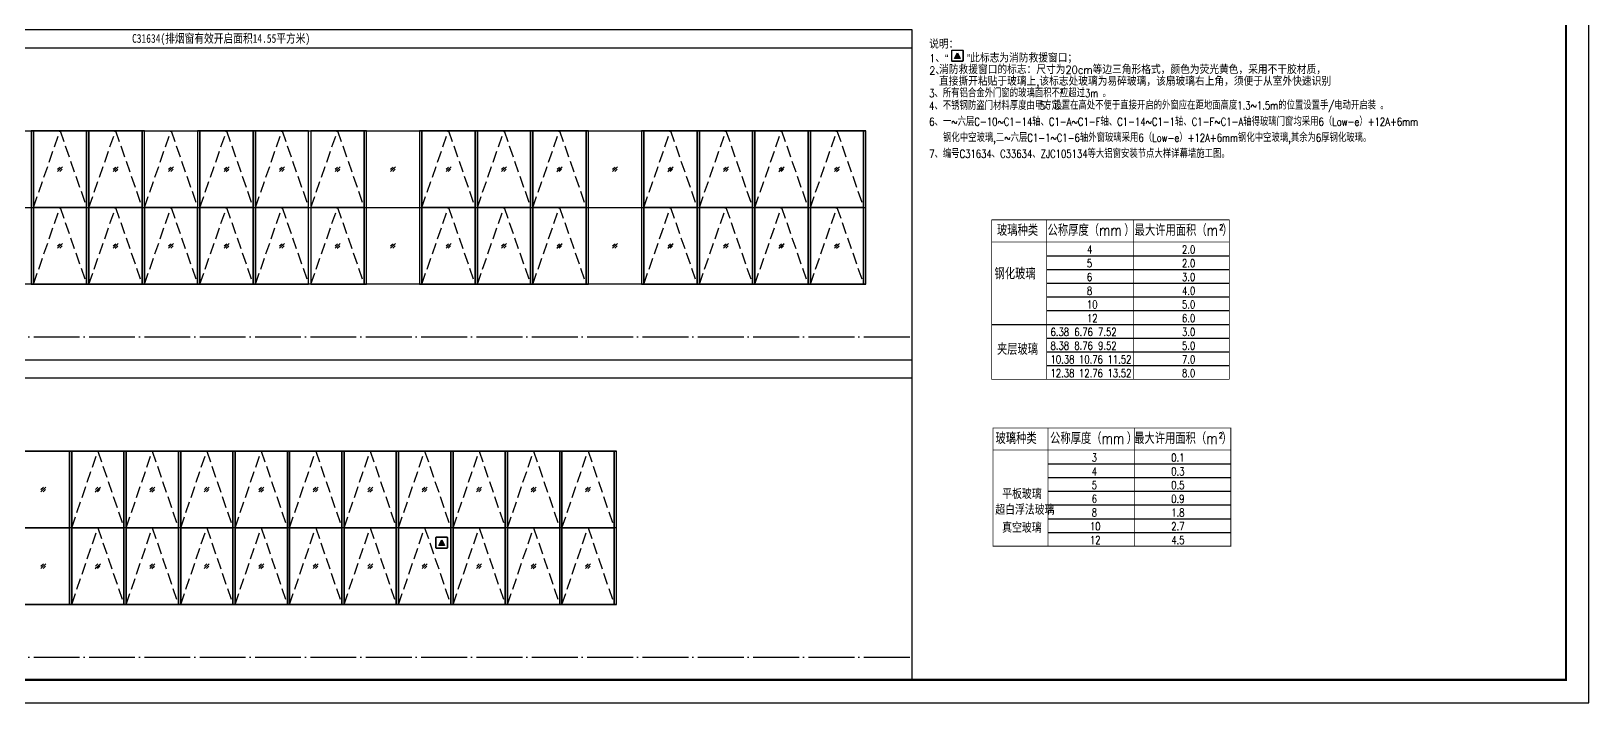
# Model space of a CAD drawing. Extents: x 6843040 to 15500510, y -6507076 to -4940511.
# Drawn here: x 7647852 to 7681912, y -6262272 to -6247599 of the extents above; entities that cross this region are included whole.
import ezdxf

# ---------------------------------------------------------------- set-up
doc = ezdxf.new("R2010")
doc.units = 0
doc.header["$LTSCALE"] = 1000
doc.header["$MEASUREMENT"] = 0
doc.linetypes.add('DASH', pattern=[0.35, 0.25, -0.1])
doc.linetypes.add('DOTE', pattern=[2.42, 2, -0.2, 0.02, -0.2])
for name, color, linetype in [('2-WALL-SOLID', 253, 'Continuous'), ('DIM_LEAD', 3, 'Continuous'), ('DOTE', 8, 'DOTE'), ('E_LINE_2', 40, 'Continuous'), ('E_LINE_3', 7, 'Continuous'), ('E_LINE_6', 11, 'Continuous'), ('PUB_HATCH', 8, 'Continuous'), ('PUB_TEXT', 7, 'Continuous'), ('PUB_TITLE', 4, 'Continuous'), ('TEXT', 7, 'Continuous'), ('WALL', 1, 'Continuous'), ('WINDOW', 4, 'Continuous')]:
    doc.layers.add(name, color=color, linetype=linetype)
doc.styles.add('-宋体', font='', dxfattribs={"width": 0.8})
doc.styles.add('_HZTXT', font='SIMPLEX', dxfattribs={"width": 0.9, "bigfont": 'HZTXT'})
doc.styles.get('-宋体').set_extended_font_data('SimSun')

# ---------------------------------------------------------------- blocks, each defined once
blk = doc.blocks.new('消防救援标志')
at = {"layer": 'WALL'}
blk.add_hatch(color=256, dxfattribs=at).paths.add_polyline_path([(13378845, 1069457.5), (13377845, 1069457.5), (13378345, 1070457.5)])
for points in [[(13377445, 1070957.5), (13379245, 1070957.5, -0.41421356), (13379345, 1070857.5), (13379345, 1069057.5, -0.41421356), (13379245, 1068957.5), (13377445, 1068957.5, -0.41421356), (13377345, 1069057.5), (13377345, 1070857.5, -0.41421356)], [(13377445, 1070932.5), (13379245, 1070932.5, -0.41421356), (13379320, 1070857.5), (13379320, 1069057.5, -0.41421356), (13379245, 1068982.5), (13377445, 1068982.5, -0.41421356), (13377370, 1069057.5), (13377370, 1070857.5, -0.41421356)]]:
    blk.add_lwpolyline(points, format="xyb", close=True)
blk.add_lwpolyline([(13378845, 1069457.5), (13377845, 1069457.5), (13378345, 1070457.5)], close=True, dxfattribs=at)
blk = doc.blocks.new('DSX')
at = {"layer": '2-WALL-SOLID'}
for p, q in [((503975789, 2501645805), (503975844, 2501645857)), ((503975790, 2501645829), (503975818, 2501645854)), ((503975813, 2501645805), (503975840, 2501645831))]:
    blk.add_line(p, q, dxfattribs=at)

msp = doc.modelspace()

# ---------------------------------------------------------------- linework, layer by layer
at = {"layer": 'DOTE', "linetype": 'DOTE', "ltscale": 0.5}
for p, q in [((7623712.5, -6254275), (7667106.5, -6254275)), ((7623712.5, -6261271.4), (7667106.5, -6261271.4))]:
    msp.add_line(p, q, dxfattribs=at)
at = {"layer": 'E_LINE_2'}
msp.add_lwpolyline([(7660650.3, -6260121.4), (7660650.3, -6256771.4)], dxfattribs=at)
at = {"layer": 'E_LINE_3'}
for points in [[(7627250.3, -6256771.4), (7660650.3, -6256771.4)], [(7660650.3, -6260121.4), (7627250.3, -6260121.4)]]:
    msp.add_lwpolyline(points, dxfattribs=at)
at = {"layer": 'E_LINE_6'}
for points in [[(7647902.2, -6249775), (7647852.2, -6249775), (7647852.2, -6253125), (7647902.2, -6253125)], [(7649115.7, -6249775), (7649065.7, -6249775), (7649065.7, -6253125), (7649115.7, -6253125)], [(7650329.1, -6249775), (7650279.1, -6249775), (7650279.1, -6253125), (7650329.1, -6253125)], [(7651542.6, -6249775), (7651492.6, -6249775), (7651492.6, -6253125), (7651542.6, -6253125)], [(7652756, -6249775), (7652706, -6249775), (7652706, -6253125), (7652756, -6253125)], [(7655183, -6249775), (7655133, -6249775), (7655133, -6253125), (7655183, -6253125)], [(7656396.4, -6249775), (7656346.4, -6249775), (7656346.4, -6253125), (7656396.4, -6253125)], [(7657609.9, -6249775), (7657559.9, -6249775), (7657559.9, -6253125), (7657609.9, -6253125)], [(7658823.3, -6249775), (7658773.3, -6249775), (7658773.3, -6253125), (7658823.3, -6253125)], [(7660036.8, -6249775), (7659986.8, -6249775), (7659986.8, -6253125), (7660036.8, -6253125)], [(7661250.3, -6249775), (7661200.3, -6249775), (7661200.3, -6253125), (7661250.3, -6253125)], [(7662463.7, -6249775), (7662413.7, -6249775), (7662413.7, -6253125), (7662463.7, -6253125)], [(7663677.2, -6249775), (7663627.2, -6249775), (7663627.2, -6253125), (7663677.2, -6253125)], [(7664890.6, -6249775), (7664840.6, -6249775), (7664840.6, -6253125), (7664890.6, -6253125)], [(7666104.1, -6249775), (7666054.1, -6249775), (7666054.1, -6253125), (7666104.1, -6253125)], [(7648739.6, -6256771.4), (7648689.6, -6256771.4), (7648689.6, -6260121.4), (7648739.6, -6260121.4)], [(7649930.7, -6256771.4), (7649880.7, -6256771.4), (7649880.7, -6260121.4), (7649930.7, -6260121.4)], [(7651121.7, -6256771.4), (7651071.7, -6256771.4), (7651071.7, -6260121.4), (7651121.7, -6260121.4)], [(7652312.8, -6256771.4), (7652262.8, -6256771.4), (7652262.8, -6260121.4), (7652312.8, -6260121.4)], [(7653503.9, -6256771.4), (7653453.9, -6256771.4), (7653453.9, -6260121.4), (7653503.9, -6260121.4)], [(7654695, -6256771.4), (7654645, -6256771.4), (7654645, -6260121.4), (7654695, -6260121.4)], [(7655886, -6256771.4), (7655836, -6256771.4), (7655836, -6260121.4), (7655886, -6260121.4)], [(7657077.1, -6256771.4), (7657027.1, -6256771.4), (7657027.1, -6260121.4), (7657077.1, -6260121.4)], [(7658268.2, -6256771.4), (7658218.2, -6256771.4), (7658218.2, -6260121.4), (7658268.2, -6260121.4)], [(7659459.2, -6256771.4), (7659409.2, -6256771.4), (7659409.2, -6260121.4), (7659459.2, -6260121.4)], [(7660650.3, -6256771.4), (7660600.3, -6256771.4), (7660600.3, -6260121.4), (7660650.3, -6260121.4)]]:
    msp.add_lwpolyline(points, close=True, dxfattribs=at)
at = {"layer": 'PUB_TITLE', "linetype": 'ByBlock'}
for p, q in [((7623712.5, -6247964.4), (7667106.5, -6247964.4)), ((7623712.5, -6254775.1), (7667106.5, -6254775.1)), ((7623712.5, -6255175.1), (7667106.5, -6255175.1))]:
    msp.add_line(p, q, dxfattribs=at)
at = {"layer": 'PUB_TITLE'}
for p, q in [((7670054.6, -6252503.3), (7674054.8, -6252503.3)), ((7670054.6, -6252803.3), (7674054.8, -6252803.3)), ((7670054.6, -6253103.3), (7674054.8, -6253103.3)), ((7670054.6, -6253403.3), (7674054.8, -6253403.3)), ((7670054.6, -6253703.3), (7674054.8, -6253703.3)), ((7668854.2, -6254003.3), (7674054.8, -6254003.3)), ((7670054.6, -6254003.3), (7674054.8, -6254003.3)), ((7670054.6, -6254303.3), (7674054.8, -6254303.3)), ((7670054.6, -6254603.3), (7674054.8, -6254603.3)), ((7670054.6, -6254903.3), (7674054.8, -6254903.3)), ((7670084.1, -6257049.5), (7674084.1, -6257049.5)), ((7670084.1, -6257349.5), (7674084.1, -6257349.5)), ((7670084.1, -6257649.5), (7674084.1, -6257649.5)), ((7670084.1, -6257949.5), (7674084.1, -6257949.5)), ((7670084.1, -6258249.5), (7674084.1, -6258249.5)), ((7670084.1, -6258549.5), (7674084.1, -6258549.5))]:
    msp.add_line(p, q, dxfattribs=at)
msp.add_lwpolyline([(7622462.5, -6262271.5), (7681912.5, -6262271.5), (7681912.5, -6220221.5), (7622462.5, -6220221.5)], close=True, dxfattribs=at)
at = {"layer": 'PUB_TITLE', "const_width": 50}
msp.add_lwpolyline([(7623712.5, -6261771.5), (7681412.5, -6261771.5), (7681412.5, -6220721.5), (7623712.5, -6220721.5)], close=True, dxfattribs=at)
at = {"layer": 'PUB_TITLE', "linetype": 'ByBlock'}
msp.add_lwpolyline([(7623712.5, -6247564.4), (7667106.5, -6247564.4), (7667106.5, -6261771.5)], dxfattribs=at)
at = {"layer": 'PUB_TITLE', "const_width": 15}
for points in [[(7668854.2, -6251720.1), (7668854.2, -6255203.3), (7674054.2, -6255203.3)], [(7674054.2, -6251720.1), (7668854.2, -6251720.1)], [(7670054.2, -6255203.3), (7670054.2, -6251720.1)], [(7671954.2, -6255203.3), (7671954.2, -6251720.1)], [(7674054.2, -6255203.3), (7674054.2, -6251720.1)], [(7668854.2, -6252203.3), (7674054.8, -6252203.3)], [(7674084.1, -6258849.5), (7668884.1, -6258849.5), (7668884.1, -6256266.3), (7674084.1, -6256266.3), (7674084.1, -6258849.5)], [(7670084.1, -6258849.5), (7670084.1, -6256266.3)], [(7671984.1, -6258849.5), (7671984.1, -6256266.3)], [(7668884.1, -6256749.5), (7674084.1, -6256749.5)]]:
    msp.add_lwpolyline(points, dxfattribs=at)
at = {"layer": 'WINDOW'}
for points in [[(7634504.1, -6249775), (7666104.1, -6249775)], [(7634504.1, -6251450), (7666104.1, -6251450)], [(7666104.1, -6253125), (7634504.1, -6253125)], [(7660650.3, -6258446.4), (7627250.3, -6258446.4)]]:
    msp.add_lwpolyline(points, dxfattribs=at)
for points in [[(7647902.2, -6251450), (7649065.7, -6251450), (7649065.7, -6249775), (7647902.2, -6249775)], [(7649115.7, -6251450), (7650279.1, -6251450), (7650279.1, -6249775), (7649115.7, -6249775)], [(7651542.6, -6251450), (7652706, -6251450), (7652706, -6249775), (7651542.6, -6249775)], [(7652756, -6251450), (7653919.5, -6251450), (7653919.5, -6249775), (7652756, -6249775)], [(7653969.5, -6251450), (7655133, -6251450), (7655133, -6249775), (7653969.5, -6249775)], [(7656396.4, -6251450), (7657559.9, -6251450), (7657559.9, -6249775), (7656396.4, -6249775)], [(7657609.9, -6251450), (7658773.3, -6251450), (7658773.3, -6249775), (7657609.9, -6249775)], [(7658823.3, -6251450), (7659986.8, -6251450), (7659986.8, -6249775), (7658823.3, -6249775)], [(7661250.3, -6251450), (7662413.7, -6251450), (7662413.7, -6249775), (7661250.3, -6249775)], [(7662463.7, -6251450), (7663627.2, -6251450), (7663627.2, -6249775), (7662463.7, -6249775)], [(7663677.2, -6251450), (7664840.6, -6251450), (7664840.6, -6249775), (7663677.2, -6249775)], [(7664890.6, -6251450), (7666054.1, -6251450), (7666054.1, -6249775), (7664890.6, -6249775)], [(7647902.2, -6253125), (7649065.7, -6253125), (7649065.7, -6251450), (7647902.2, -6251450)], [(7649115.7, -6253125), (7650279.1, -6253125), (7650279.1, -6251450), (7649115.7, -6251450)], [(7650329.1, -6253125), (7651492.6, -6253125), (7651492.6, -6251450), (7650329.1, -6251450)], [(7651542.6, -6253125), (7652706, -6253125), (7652706, -6251450), (7651542.6, -6251450)], [(7652756, -6253125), (7653919.5, -6253125), (7653919.5, -6251450), (7652756, -6251450)], [(7653969.5, -6253125), (7655133, -6253125), (7655133, -6251450), (7653969.5, -6251450)], [(7656396.4, -6253125), (7657559.9, -6253125), (7657559.9, -6251450), (7656396.4, -6251450)], [(7657609.9, -6253125), (7658773.3, -6253125), (7658773.3, -6251450), (7657609.9, -6251450)], [(7658823.3, -6253125), (7659986.8, -6253125), (7659986.8, -6251450), (7658823.3, -6251450)], [(7661250.3, -6253125), (7662413.7, -6253125), (7662413.7, -6251450), (7661250.3, -6251450)], [(7662463.7, -6253125), (7663627.2, -6253125), (7663627.2, -6251450), (7662463.7, -6251450)], [(7663677.2, -6253125), (7664840.6, -6253125), (7664840.6, -6251450), (7663677.2, -6251450)], [(7664890.6, -6253125), (7666054.1, -6253125), (7666054.1, -6251450), (7664890.6, -6251450)], [(7647548.5, -6258446.4), (7648689.6, -6258446.4), (7648689.6, -6256771.4), (7647548.5, -6256771.4)], [(7648739.6, -6258446.4), (7649880.7, -6258446.4), (7649880.7, -6256771.4), (7648739.6, -6256771.4)], [(7649930.7, -6258446.4), (7651071.7, -6258446.4), (7651071.7, -6256771.4), (7649930.7, -6256771.4)], [(7651121.7, -6258446.4), (7652262.8, -6258446.4), (7652262.8, -6256771.4), (7651121.7, -6256771.4)], [(7652312.8, -6258446.4), (7653453.9, -6258446.4), (7653453.9, -6256771.4), (7652312.8, -6256771.4)], [(7653503.9, -6258446.4), (7654645, -6258446.4), (7654645, -6256771.4), (7653503.9, -6256771.4)], [(7654695, -6258446.4), (7655836, -6258446.4), (7655836, -6256771.4), (7654695, -6256771.4)], [(7655886, -6258446.4), (7657027.1, -6258446.4), (7657027.1, -6256771.4), (7655886, -6256771.4)], [(7657077.1, -6258446.4), (7658218.2, -6258446.4), (7658218.2, -6256771.4), (7657077.1, -6256771.4)], [(7658268.2, -6258446.4), (7659409.2, -6258446.4), (7659409.2, -6256771.4), (7658268.2, -6256771.4)], [(7659459.2, -6258446.4), (7660600.3, -6258446.4), (7660600.3, -6256771.4), (7659459.2, -6256771.4)], [(7647548.5, -6260121.4), (7648689.6, -6260121.4), (7648689.6, -6258446.4), (7647548.5, -6258446.4)], [(7648739.6, -6260121.4), (7649880.7, -6260121.4), (7649880.7, -6258446.4), (7648739.6, -6258446.4)], [(7649930.7, -6260121.4), (7651071.7, -6260121.4), (7651071.7, -6258446.4), (7649930.7, -6258446.4)], [(7651121.7, -6260121.4), (7652262.8, -6260121.4), (7652262.8, -6258446.4), (7651121.7, -6258446.4)], [(7652312.8, -6260121.4), (7653453.9, -6260121.4), (7653453.9, -6258446.4), (7652312.8, -6258446.4)], [(7653503.9, -6260121.4), (7654645, -6260121.4), (7654645, -6258446.4), (7653503.9, -6258446.4)], [(7654695, -6260121.4), (7655836, -6260121.4), (7655836, -6258446.4), (7654695, -6258446.4)], [(7655886, -6260121.4), (7657027.1, -6260121.4), (7657027.1, -6258446.4), (7655886, -6258446.4)], [(7657077.1, -6260121.4), (7658218.2, -6260121.4), (7658218.2, -6258446.4), (7657077.1, -6258446.4)], [(7658268.2, -6260121.4), (7659409.2, -6260121.4), (7659409.2, -6258446.4), (7658268.2, -6258446.4)], [(7659459.2, -6260121.4), (7660600.3, -6260121.4), (7660600.3, -6258446.4), (7659459.2, -6258446.4)]]:
    msp.add_lwpolyline(points, close=True, dxfattribs=at)
at = {"layer": 'WINDOW', "color": 8, "linetype": 'DASH'}
for points in [[(7647902.2, -6251450), (7648483.9, -6249775), (7649065.7, -6251450)], [(7649115.7, -6251450), (7649697.4, -6249775), (7650279.1, -6251450)], [(7650329.1, -6251450), (7650910.8, -6249775), (7651492.6, -6251450)], [(7651542.6, -6251450), (7652124.3, -6249775), (7652706, -6251450)], [(7651542.6, -6251450), (7652124.3, -6249775), (7652706, -6251450)], [(7652756, -6251450), (7653337.8, -6249775), (7653919.5, -6251450)], [(7653969.5, -6251450), (7654551.2, -6249775), (7655133, -6251450)], [(7656396.4, -6251450), (7656978.1, -6249775), (7657559.9, -6251450)], [(7657609.9, -6251450), (7658191.6, -6249775), (7658773.3, -6251450)], [(7658823.3, -6251450), (7659405.1, -6249775), (7659986.8, -6251450)], [(7661250.3, -6251450), (7661832, -6249775), (7662413.7, -6251450)], [(7662463.7, -6251450), (7663045.5, -6249775), (7663627.2, -6251450)], [(7663677.2, -6251450), (7664258.9, -6249775), (7664840.6, -6251450)], [(7664890.6, -6251450), (7665472.4, -6249775), (7666054.1, -6251450)], [(7647902.2, -6253125), (7648483.9, -6251450), (7649065.7, -6253125)], [(7649115.7, -6253125), (7649697.4, -6251450), (7650279.1, -6253125)], [(7650329.1, -6253125), (7650910.8, -6251450), (7651492.6, -6253125)], [(7651542.6, -6253125), (7652124.3, -6251450), (7652706, -6253125)], [(7652756, -6253125), (7653337.8, -6251450), (7653919.5, -6253125)], [(7653969.5, -6253125), (7654551.2, -6251450), (7655133, -6253125)], [(7656396.4, -6253125), (7656978.1, -6251450), (7657559.9, -6253125)], [(7657609.9, -6253125), (7658191.6, -6251450), (7658773.3, -6253125)], [(7658823.3, -6253125), (7659405.1, -6251450), (7659986.8, -6253125)], [(7661250.3, -6253125), (7661832, -6251450), (7662413.7, -6253125)], [(7662463.7, -6253125), (7663045.5, -6251450), (7663627.2, -6253125)], [(7663677.2, -6253125), (7664258.9, -6251450), (7664840.6, -6253125)], [(7664890.6, -6253125), (7665472.4, -6251450), (7666054.1, -6253125)], [(7648739.6, -6258446.4), (7649310.1, -6256771.4), (7649880.7, -6258446.4)], [(7649930.7, -6258446.4), (7650501.2, -6256771.4), (7651071.7, -6258446.4)], [(7651121.7, -6258446.4), (7651692.3, -6256771.4), (7652262.8, -6258446.4)], [(7652312.8, -6258446.4), (7652883.3, -6256771.4), (7653453.9, -6258446.4)], [(7653503.9, -6258446.4), (7654074.4, -6256771.4), (7654645, -6258446.4)], [(7654695, -6258446.4), (7655265.5, -6256771.4), (7655836, -6258446.4)], [(7655886, -6258446.4), (7656456.6, -6256771.4), (7657027.1, -6258446.4)], [(7657077.1, -6258446.4), (7657647.6, -6256771.4), (7658218.2, -6258446.4)], [(7658268.2, -6258446.4), (7658838.7, -6256771.4), (7659409.2, -6258446.4)], [(7659459.2, -6258446.4), (7660029.8, -6256771.4), (7660600.3, -6258446.4)], [(7648739.6, -6260121.4), (7649310.1, -6258446.4), (7649880.7, -6260121.4)], [(7649930.7, -6260121.4), (7650501.2, -6258446.4), (7651071.7, -6260121.4)], [(7651121.7, -6260121.4), (7651692.3, -6258446.4), (7652262.8, -6260121.4)], [(7652312.8, -6260121.4), (7652883.3, -6258446.4), (7653453.9, -6260121.4)], [(7653503.9, -6260121.4), (7654074.4, -6258446.4), (7654645, -6260121.4)], [(7654695, -6260121.4), (7655265.5, -6258446.4), (7655836, -6260121.4)], [(7655886, -6260121.4), (7656456.6, -6258446.4), (7657027.1, -6260121.4)], [(7657077.1, -6260121.4), (7657647.6, -6258446.4), (7658218.2, -6260121.4)], [(7658268.2, -6260121.4), (7658838.7, -6258446.4), (7659409.2, -6260121.4)], [(7659459.2, -6260121.4), (7660029.8, -6258446.4), (7660600.3, -6260121.4)]]:
    msp.add_lwpolyline(points, dxfattribs=at)

# ---------------------------------------------------------------- block references
at = {"xscale": 0.125, "yscale": 0.125, "zscale": 0.125}
for p in [(5995812.2, -6381880.2), (5984536, -6392518)]:
    msp.add_blockref('消防救援标志', p, dxfattribs=at)
at = {"layer": 'PUB_HATCH', "xscale": 2, "yscale": 2, "zscale": 2}
for p in [(-1000303149.1, -5009542274.5), (-1000301935.6, -5009542274.5), (-1000300722.2, -5009542274.5), (-1000299508.7, -5009542274.5), (-1000298295.2, -5009542274.5), (-1000297081.8, -5009542274.5), (-1000295868.3, -5009542274.5), (-1000294654.8, -5009542274.5), (-1000293441.4, -5009542274.5), (-1000292227.9, -5009542274.5), (-1000291014.5, -5009542274.5), (-1000289801, -5009542274.5), (-1000288587.5, -5009542274.5), (-1000287374.1, -5009542274.5), (-1000286160.6, -5009542274.5), (-1000303149.1, -5009543949.5), (-1000301935.6, -5009543949.5), (-1000300722.2, -5009543949.5), (-1000299508.7, -5009543949.5), (-1000298295.2, -5009543949.5), (-1000297081.8, -5009543949.5), (-1000295868.3, -5009543949.5), (-1000294654.8, -5009543949.5), (-1000293441.4, -5009543949.5), (-1000292227.9, -5009543949.5), (-1000291014.5, -5009543949.5), (-1000289801, -5009543949.5), (-1000288587.5, -5009543949.5), (-1000287374.1, -5009543949.5), (-1000286160.6, -5009543949.5), (-1000303513.9, -5009549270.9), (-1000302322.9, -5009549270.9), (-1000301131.8, -5009549270.9), (-1000299940.7, -5009549270.9), (-1000298749.6, -5009549270.9), (-1000297558.6, -5009549270.9), (-1000296367.5, -5009549270.9), (-1000295176.4, -5009549270.9), (-1000293985.4, -5009549270.9), (-1000292794.3, -5009549270.9), (-1000291603.2, -5009549270.9), (-1000303513.9, -5009550945.9), (-1000302322.9, -5009550945.9), (-1000301131.8, -5009550945.9), (-1000299940.7, -5009550945.9), (-1000298749.6, -5009550945.9), (-1000297558.6, -5009550945.9), (-1000296367.5, -5009550945.9), (-1000295176.4, -5009550945.9), (-1000293985.4, -5009550945.9), (-1000292794.3, -5009550945.9), (-1000291603.2, -5009550945.9)]:
    msp.add_blockref('DSX', p, dxfattribs=at)

# ---------------------------------------------------------------- texts
at = {"layer": 'DIM_LEAD', "color": 7, "style": '_HZTXT', "width": 0.86}
msp.add_text('2', height=87.5, dxfattribs=at).set_placement((7670352, -6248943.5))
at = {"layer": 'PUB_TEXT', "linetype": 'ByBlock', "style": '_HZTXT'}
for s, width, p in [('说明：', 0.9, (7667488.7, -6247976.2)), ('1、“', 0.9, (7667488.7, -6248279.2)), ('消防救援窗口的标志：尺寸为20cm等边三角形格式，颜色为荧光黄色，采用不干胶材质，', 0.9, (7667703.9, -6248531.2)), ('”此标志为消防救援窗口；', 0.9, (7668316.4, -6248279.2)), ('2、', 0.9, (7667488.7, -6248547.7)), ('直接撕开粘贴于玻璃上,该标志处玻璃为易碎玻璃，该扇玻璃右上角，须便于从室外快速识别', 0.9, (7667703.9, -6248787.7)), ('3、所有铝合金外门窗的玻璃面积不应超过3m 。', 0.774, (7667488.7, -6249041.7)), ('4、不锈钢防盗门材料厚度由甲方定。', 0.774, (7667488.7, -6249314.7)), ('5、设置在高处不便于直接开启的外窗应在距地面高度1.3~1.5m的位置设置手/电动开启装 。', 0.774, (7669904.3, -6249308.2)), ('6、一~六层C-10~C1-14轴、C1-A~C1-F轴、C1-14~C1-1轴、C1-F~C1-A轴得玻璃门窗均采用6（Low-e）+12A+6mm', 0.774, (7667488.7, -6249664.9)), ('   钢化中空玻璃,二~六层C1-1~C1-6轴外窗玻璃采用6（Low-e）+12A+6mm钢化中空玻璃,其余为6厚钢化玻璃。', 0.774, (7667488.7, -6250015.1)), ('7、编号C31634、C33634、ZJC105134等大铝窗安装节点大样详幕墙施工图。', 0.774, (7667488.7, -6250365.3))]:
    msp.add_text(s, height=175, dxfattribs=dict(at, width=width)).set_placement(p)
at = {"layer": 'PUB_TEXT', "style": '_HZTXT'}
for s, height, width, p in [('玻璃种类', 250, 0.9, (7668970.7, -6252071.3)), ('公称厚度（', 250, 0.9, (7670077.2, -6252071.3)), ('mm', 250, 0.774, (7671202.2, -6252071.3)), ('）', 250, 0.9, (7671755.1, -6252071.3)), ('最大许用面积（', 250, 0.9, (7671980.1, -6252071.3)), ('m', 250, 0.774, (7673555.1, -6252071.3)), ('2', 125, 0.774, (7673831.5, -6251946.3)), ('）', 250, 0.9, (7673896, -6252071.3)), ('4', 175, 0.774, (7670937.6, -6252457.2)), ('2.0', 175, 0.774, (7673015.9, -6252457.2)), ('钢化玻璃', 250, 0.9, (7668916.7, -6253021.2)), ('5', 175, 0.774, (7670937.6, -6252757.2)), ('2.0', 175, 0.774, (7673015.9, -6252757.2)), ('6', 175, 0.774, (7670937.6, -6253057.2)), ('3.0', 175, 0.774, (7673015.9, -6253057.2)), ('8', 175, 0.774, (7670937.6, -6253357.2)), ('4.0', 175, 0.774, (7673015.9, -6253357.2)), ('10', 175, 0.774, (7670937.6, -6253657.2)), ('12', 175, 0.774, (7670937.6, -6253957.2)), ('5.0', 175, 0.774, (7673015.9, -6253657.2)), ('6.0', 175, 0.774, (7673015.9, -6253957.2)), ('6.38', 175, 0.774, (7670141.6, -6254257.2)), ('6.76', 175, 0.774, (7670661.3, -6254257.2)), ('7.52', 175, 0.774, (7671181.1, -6254257.2)), ('3.0', 175, 0.774, (7673015.9, -6254257.2)), ('夹层玻璃', 250, 0.9, (7668969.3, -6254670.3)), ('8.38', 175, 0.774, (7670141.6, -6254557.2)), ('8.76', 175, 0.774, (7670661.3, -6254557.2)), ('9.52', 175, 0.774, (7671181.1, -6254557.2)), ('5.0', 175, 0.774, (7673015.9, -6254557.2)), ('10.38', 175, 0.774, (7670141.6, -6254857.2)), ('10.76', 175, 0.774, (7670764.5, -6254857.2)), ('11.52', 175, 0.774, (7671387.5, -6254857.2)), ('7.0', 175, 0.774, (7673015.9, -6254857.2)), ('12.38', 175, 0.774, (7670141.6, -6255157.2)), ('12.76', 175, 0.774, (7670764.5, -6255157.2)), ('13.52', 175, 0.774, (7671387.5, -6255157.2)), ('8.0', 175, 0.774, (7673015.9, -6255157.2)), ('玻璃种类', 250, 0.9, (7668939.4, -6256617.4)), ('公称厚度（', 250, 0.9, (7670132.5, -6256617.4)), ('mm', 250, 0.774, (7671257.5, -6256617.4)), ('）', 250, 0.9, (7671810.4, -6256617.4)), ('最大许用面积（', 250, 0.9, (7671970.7, -6256617.4)), ('m', 250, 0.774, (7673545.7, -6256617.4)), ('2', 125, 0.774, (7673822.2, -6256492.4)), ('）', 250, 0.9, (7673886.7, -6256617.4)), ('3', 175, 0.774, (7671042.3, -6257003.3)), ('0.1', 175, 0.774, (7672781.1, -6257003.3)), ('4', 175, 0.774, (7671042.3, -6257303.3)), ('0.3', 175, 0.774, (7672781.1, -6257303.3)), ('5', 175, 0.774, (7671042.3, -6257603.3)), ('0.5', 175, 0.774, (7672781.1, -6257603.3)), ('平板玻璃', 200, 0.9, (7669084.5, -6257817)), ('6', 175, 0.774, (7671042.3, -6257903.3)), ('0.9', 175, 0.774, (7672781.1, -6257903.3)), ('超白浮法玻璃', 200, 0.9, (7668932.5, -6258160.6)), ('8', 175, 0.774, (7671042.3, -6258203.3)), ('1.8', 175, 0.774, (7672781.1, -6258203.3)), ('真空玻璃', 200, 0.9, (7669084.5, -6258553.9)), ('10', 175, 0.774, (7671002.6, -6258503.3)), ('2.7', 175, 0.774, (7672781.1, -6258503.3)), ('12', 175, 0.774, (7671002.6, -6258803.3)), ('4.5', 175, 0.774, (7672781.1, -6258803.3))]:
    msp.add_text(s, height=height, dxfattribs=dict(at, width=width)).set_placement(p)
at = {"layer": 'TEXT', "color": 0, "style": '-宋体', "width": 0.8}
msp.add_text('C31634(排烟窗有效开启面积14.55平方米)', height=189.873, dxfattribs=at).set_placement((7650058.8, -6247852.6))

doc.saveas('drawing.dxf')
